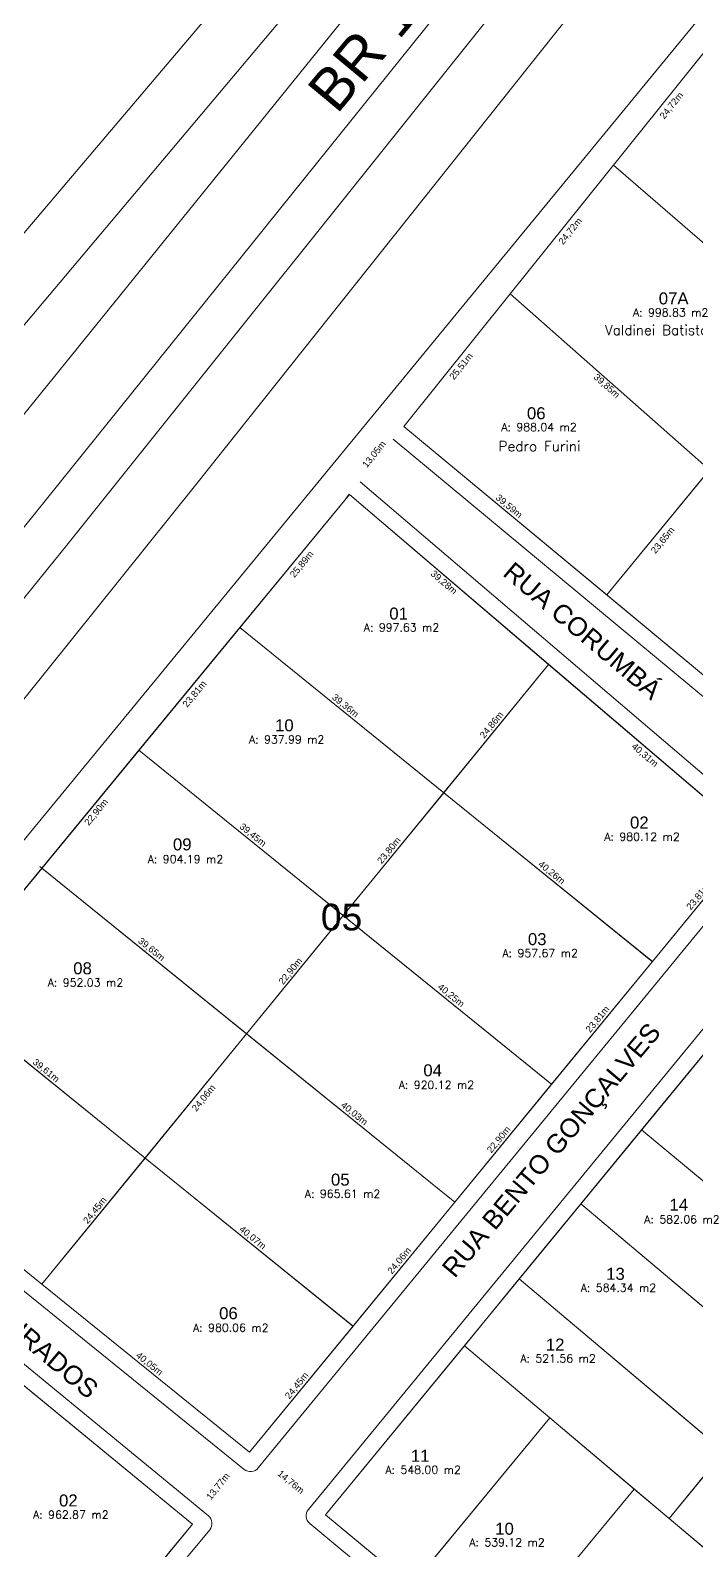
# Model space of a CAD drawing. Header units: metres. Extents: x 3808 to 8215, y 2374 to 6187.
# Drawn here: x 7565.6 to 7665.5, y 5269.4 to 5497.3 of the extents above; entities that cross this region are included whole.
import ezdxf
from ezdxf.enums import TextEntityAlignment as Align

# ---------------------------------------------------------------- set-up
doc = ezdxf.new("R2010")
doc.units = ezdxf.units.M
for name, color, linetype in [('0 - Cotas', 7, 'Continuous'), ('0 - MEIO FIO 2', 251, 'Continuous'), ('Cadastrado', 1, 'Continuous'), ('ESPECARQ', 7, 'Continuous'), ('Lotes_Existentes', 7, 'Continuous'), ('nlote', 7, 'Continuous'), ('NOME RUA', 7, 'Continuous'), ('n°quadra', 7, 'Continuous'), ('UNIDADE', 7, 'Continuous'), ('vista', 7, 'Continuous')]:
    doc.layers.add(name, color=color, linetype=linetype)
doc.layers.add('Lotes_Boundary', color=7, linetype='Continuous', lineweight=30)
doc.layers.add('MEIO_FIO', color=252, linetype='Continuous', lineweight=0)
doc.layers.get('UNIDADE').off()
doc.styles.add('Arial', font='arial.ttf')
doc.styles.add('pedro', font='arial.ttf', dxfattribs={"height": 3})
doc.styles.add('REGUA100', font='arial.ttf')
doc.styles.add('REGUA60', font='romans.shx', dxfattribs={"width": 1.4})
doc.dimstyles.new('Copy(2) of ISO-25', dxfattribs={"dimtxt": 1, "dimasz": 2.5, "dimexe": 1.25, "dimexo": 0.625, "dimgap": 0.2, "dimtad": 1, "dimtoh": 1, "dimlfac": 1, "dimzin": 1, "dimtxsty": 'Arial', "dimblk": 'NONE', "dimcen": 0, "dimse1": 1, "dimse2": 1, "dimsd1": 1, "dimsd2": 1, "dimclrt": 256, "dimaunit": 1, "dimadec": 3, "dimazin": 0, "dimtfac": 1, "dimtmove": 0, "dimatfit": 3, "dimldrblk": 'NONE', "dimfxl": 1, "dimtolj": 1, "dimtzin": 0, "dimarcsym": 0})

# ---------------------------------------------------------------- blocks, each defined once
blk = doc.blocks.new('INDUNI1')
at = {"color": 0, "lineweight": 0, "style": 'REGUA100', "width": 1.4, "flags": 8}
for tag, p in [('NOME1', (0, 0)), ('NOME2', (0, -4.29))]:
    blk.add_attdef(tag, text='', height=2.5, dxfattribs=at).set_placement(p, align=Align.CENTER)
at = {"layer": 'ESPECARQ', "color": 3, "lineweight": 0, "style": 'REGUA60', "width": 1.4}
blk.add_attdef('AREA', text='', height=25, dxfattribs=at).set_placement((0, -7.81), align=Align.CENTER)
at = {"layer": 'ESPECARQ', "lineweight": 0, "style": 'REGUA60', "width": 1.4, "flags": 8}
for tag, p in [('REVPAR', (0, -12.81)), ('PISO', (0, -10.31)), ('PEDIR', (0, -15.31))]:
    blk.add_attdef(tag, text='', height=1.5, dxfattribs=at).set_placement(p, align=Align.CENTER)
blk = doc.blocks.new('*D11569')
at = {"layer": 'Defpoints', "color": 0, "transparency": 16777216}
for p in [(7598, 5346.86), (7582.77, 5328.23), (7584.28, 5326.99)]:
    blk.add_point(p, dxfattribs=at)
at = {"layer": '0 - Cotas', "lineweight": 5, "transparency": 16777216, "insert": (7591.6, 5337.2), "char_height": 1, "attachment_point": 5, "rotation": 50.7315, "style": 'Arial'}
blk.add_mtext('\\A1;24,06m', dxfattribs=at)
blk = doc.blocks.new('_None')
blk = doc.blocks.new('*D11571')
at = {"layer": 'Defpoints', "color": 0, "transparency": 16777216}
for p in [(7621.57, 5437.93), (7613.4, 5427.76), (7613.4, 5427.76)]:
    blk.add_point(p, dxfattribs=at)
at = {"layer": '0 - Cotas', "lineweight": 5, "transparency": 16777216, "insert": (7617.17, 5433.73), "char_height": 1, "attachment_point": 5, "rotation": 51.2328, "style": 'Arial'}
blk.add_mtext('\\A1;13,05m', dxfattribs=at)
blk = doc.blocks.new('*D11572')
at = {"layer": 'Defpoints', "color": 0, "transparency": 16777216}
for p in [(7598.43, 5284.11), (7598.69, 5283.9), (7589.89, 5273.31)]:
    blk.add_point(p, dxfattribs=at)
at = {"layer": '0 - Cotas', "lineweight": 5, "transparency": 16777216, "insert": (7593.76, 5278.96), "char_height": 1, "attachment_point": 5, "rotation": 51.6625, "style": 'Arial'}
blk.add_mtext('\\A1;13,77m', dxfattribs=at)
blk = doc.blocks.new('*D11598')
at = {"layer": 'Defpoints', "color": 0, "transparency": 16777216}
for p in [(7613.92, 5303.03), (7613.94, 5303.02), (7598.43, 5284.11)]:
    blk.add_point(p, dxfattribs=at)
at = {"layer": '0 - Cotas', "lineweight": 5, "transparency": 16777216, "insert": (7605.57, 5294.07), "char_height": 1, "attachment_point": 5, "rotation": 50.6836, "style": 'Arial'}
blk.add_mtext('\\A1;24,45m', dxfattribs=at)
blk = doc.blocks.new('*D11599')
at = {"layer": 'Defpoints', "color": 0, "transparency": 16777216}
for p in [(7582.77, 5328.23), (7582.77, 5328.23), (7613.92, 5303.03)]:
    blk.add_point(p, dxfattribs=at)
at = {"layer": '0 - Cotas', "lineweight": 5, "transparency": 16777216, "insert": (7598.86, 5316.24), "char_height": 1, "attachment_point": 5, "rotation": 321.035, "style": 'Arial'}
blk.add_mtext('\\A1;40,07m', dxfattribs=at)
blk = doc.blocks.new('*D11600')
at = {"layer": 'Defpoints', "color": 0, "transparency": 16777216}
for p in [(7582.77, 5328.23), (7567.37, 5309.23), (7567.43, 5309.18)]:
    blk.add_point(p, dxfattribs=at)
at = {"layer": '0 - Cotas', "lineweight": 5, "transparency": 16777216, "insert": (7575.29, 5320.35), "char_height": 1, "attachment_point": 5, "rotation": 51.1536, "style": 'Arial'}
blk.add_mtext('\\A1;24,45m', dxfattribs=at)
blk = doc.blocks.new('*D11601')
at = {"layer": 'Defpoints', "color": 0, "transparency": 16777216}
for p in [(7567.29, 5309.3), (7598.43, 5284.11), (7598.43, 5284.11)]:
    blk.add_point(p, dxfattribs=at)
at = {"layer": '0 - Cotas', "lineweight": 5, "transparency": 16777216, "insert": (7583.36, 5297.32), "char_height": 1, "attachment_point": 5, "rotation": 321.035, "style": 'Arial'}
blk.add_mtext('\\A1;40,05m', dxfattribs=at)
blk = doc.blocks.new('*D11602')
at = {"layer": 'Defpoints', "color": 0, "transparency": 16777216}
for p in [(7536.42, 5334.26), (7567.29, 5309.3), (7567.29, 5309.3)]:
    blk.add_point(p, dxfattribs=at)
at = {"layer": '0 - Cotas', "lineweight": 5, "transparency": 16777216, "insert": (7553.77, 5321.26), "char_height": 1, "attachment_point": 5, "rotation": 321.035, "style": 'Arial'}
blk.add_mtext('\\A1;39,69m', dxfattribs=at)
blk = doc.blocks.new('*D11604')
at = {"layer": 'Defpoints', "color": 0, "transparency": 16777216}
for p in [(7551.97, 5353.14), (7582.77, 5328.23), (7582.77, 5328.23)]:
    blk.add_point(p, dxfattribs=at)
at = {"layer": '0 - Cotas', "lineweight": 5, "transparency": 16777216, "insert": (7567.87, 5341.3), "char_height": 1, "attachment_point": 5, "rotation": 321.035, "style": 'Arial'}
blk.add_mtext('\\A1;39,61m', dxfattribs=at)
blk = doc.blocks.new('*D11605')
at = {"layer": 'Defpoints', "color": 0, "transparency": 16777216}
for p in [(7567.26, 5371.71), (7568.56, 5370.64), (7551.97, 5353.14)]:
    blk.add_point(p, dxfattribs=at)
at = {"layer": '0 - Cotas', "lineweight": 5, "transparency": 16777216, "insert": (7561.25, 5363.02), "char_height": 1, "attachment_point": 5, "rotation": 50.5323, "style": 'Arial'}
blk.add_mtext('\\A1;24,06m', dxfattribs=at)
blk = doc.blocks.new('*D11606')
at = {"layer": 'Defpoints', "color": 0, "transparency": 16777216}
for p in [(7581.82, 5389.39), (7583.24, 5388.22), (7567.26, 5371.71)]:
    blk.add_point(p, dxfattribs=at)
at = {"layer": '0 - Cotas', "lineweight": 5, "transparency": 16777216, "insert": (7575.48, 5380.06), "char_height": 1, "attachment_point": 5, "rotation": 50.5323, "style": 'Arial'}
blk.add_mtext('\\A1;22,90m', dxfattribs=at)
blk = doc.blocks.new('*D11607')
at = {"layer": 'Defpoints', "color": 0, "transparency": 16777216}
for p in [(7596.95, 5407.77), (7598.47, 5406.51), (7581.82, 5389.39)]:
    blk.add_point(p, dxfattribs=at)
at = {"layer": '0 - Cotas', "lineweight": 5, "transparency": 16777216, "insert": (7590.24, 5397.78), "char_height": 1, "attachment_point": 5, "rotation": 50.5323, "style": 'Arial'}
blk.add_mtext('\\A1;23,81m', dxfattribs=at)
blk = doc.blocks.new('*D11608')
at = {"layer": 'Defpoints', "color": 0, "transparency": 16777216}
for p in [(7613.4, 5427.76), (7614.96, 5426.47), (7596.95, 5407.77)]:
    blk.add_point(p, dxfattribs=at)
at = {"layer": '0 - Cotas', "lineweight": 5, "transparency": 16777216, "insert": (7606.32, 5417.23), "char_height": 1, "attachment_point": 5, "rotation": 50.5573, "style": 'Arial'}
blk.add_mtext('\\A1;25,89m', dxfattribs=at)
blk = doc.blocks.new('*D11609')
at = {"layer": 'Defpoints', "color": 0, "transparency": 16777216}
for p in [(7613.41, 5427.75), (7642.18, 5400.96), (7643.29, 5402.26)]:
    blk.add_point(p, dxfattribs=at)
at = {"layer": '0 - Cotas', "lineweight": 5, "transparency": 16777216, "insert": (7627.54, 5414.5), "char_height": 1, "attachment_point": 5, "rotation": 319.536, "style": 'Arial'}
blk.add_mtext('\\A1;39,28m', dxfattribs=at)
blk = doc.blocks.new('*D11610')
at = {"layer": 'Defpoints', "color": 0, "transparency": 16777216}
for p in [(7643.29, 5402.26), (7627.56, 5383.01), (7627.56, 5383.01)]:
    blk.add_point(p, dxfattribs=at)
at = {"layer": '0 - Cotas', "lineweight": 5, "transparency": 16777216, "insert": (7634.8, 5393.14), "char_height": 1, "attachment_point": 5, "rotation": 50.7315, "style": 'Arial'}
blk.add_mtext('\\A1;24,86m', dxfattribs=at)
blk = doc.blocks.new('*D11611')
at = {"layer": 'Defpoints', "color": 0, "transparency": 16777216}
for p in [(7596.95, 5407.77), (7627.56, 5383.01), (7627.56, 5383.01)]:
    blk.add_point(p, dxfattribs=at)
at = {"layer": '0 - Cotas', "lineweight": 5, "transparency": 16777216, "insert": (7612.76, 5396.01), "char_height": 1, "attachment_point": 5, "rotation": 321.035, "style": 'Arial'}
blk.add_mtext('\\A1;39,36m', dxfattribs=at)
blk = doc.blocks.new('*D11612')
at = {"layer": 'Defpoints', "color": 0, "transparency": 16777216}
for p in [(7581.82, 5389.39), (7612.49, 5364.58), (7612.49, 5364.58)]:
    blk.add_point(p, dxfattribs=at)
at = {"layer": '0 - Cotas', "lineweight": 5, "transparency": 16777216, "insert": (7598.89, 5376.62), "char_height": 1, "attachment_point": 5, "rotation": 321.035, "style": 'Arial'}
blk.add_mtext('\\A1;39,45m', dxfattribs=at)
blk = doc.blocks.new('*D11613')
at = {"layer": 'Defpoints', "color": 0, "transparency": 16777216}
for p in [(7627.56, 5383.01), (7627.56, 5383.01), (7612.49, 5364.58)]:
    blk.add_point(p, dxfattribs=at)
at = {"layer": '0 - Cotas', "lineweight": 5, "transparency": 16777216, "insert": (7619.4, 5374.31), "char_height": 1, "attachment_point": 5, "rotation": 50.7315, "style": 'Arial'}
blk.add_mtext('\\A1;23,80m', dxfattribs=at)
blk = doc.blocks.new('*D11614')
at = {"layer": 'Defpoints', "color": 0, "transparency": 16777216}
for p in [(7612.44, 5364.62), (7612.49, 5364.58), (7598.09, 5346.78)]:
    blk.add_point(p, dxfattribs=at)
at = {"layer": '0 - Cotas', "lineweight": 5, "transparency": 16777216, "insert": (7604.62, 5356.22), "char_height": 1, "attachment_point": 5, "rotation": 51.0469, "style": 'Arial'}
blk.add_mtext('\\A1;22,90m', dxfattribs=at)
blk = doc.blocks.new('*D11615')
at = {"layer": 'Defpoints', "color": 0, "transparency": 16777216}
for p in [(7567.26, 5371.71), (7598.09, 5346.78), (7598.09, 5346.78)]:
    blk.add_point(p, dxfattribs=at)
at = {"layer": '0 - Cotas', "lineweight": 5, "transparency": 16777216, "insert": (7583.68, 5359.47), "char_height": 1, "attachment_point": 5, "rotation": 321.035, "style": 'Arial'}
blk.add_mtext('\\A1;39,65m', dxfattribs=at)
blk = doc.blocks.new('*D11616')
at = {"layer": 'Defpoints', "color": 0, "transparency": 16777216}
for p in [(7598.09, 5346.78), (7629.22, 5321.6), (7629.22, 5321.6)]:
    blk.add_point(p, dxfattribs=at)
at = {"layer": '0 - Cotas', "lineweight": 5, "transparency": 16777216, "insert": (7614.11, 5334.85), "char_height": 1, "attachment_point": 5, "rotation": 321.035, "style": 'Arial'}
blk.add_mtext('\\A1;40,03m', dxfattribs=at)
blk = doc.blocks.new('*D11617')
at = {"layer": 'Defpoints', "color": 0, "transparency": 16777216}
for p in [(7612.49, 5364.58), (7643.79, 5339.27), (7643.79, 5339.27)]:
    blk.add_point(p, dxfattribs=at)
at = {"layer": '0 - Cotas', "lineweight": 5, "transparency": 16777216, "insert": (7628.62, 5352.57), "char_height": 1, "attachment_point": 5, "rotation": 321.035, "style": 'Arial'}
blk.add_mtext('\\A1;40,25m', dxfattribs=at)
blk = doc.blocks.new('*D11618')
at = {"layer": 'Defpoints', "color": 0, "transparency": 16777216}
for p in [(7643.75, 5339.3), (7643.75, 5339.3), (7629.22, 5321.6)]:
    blk.add_point(p, dxfattribs=at)
at = {"layer": '0 - Cotas', "lineweight": 5, "transparency": 16777216, "insert": (7635.87, 5330.96), "char_height": 1, "attachment_point": 5, "rotation": 50.6101, "style": 'Arial'}
blk.add_mtext('\\A1;22,90m', dxfattribs=at)
blk = doc.blocks.new('*D11619')
at = {"layer": 'Defpoints', "color": 0, "transparency": 16777216}
for p in [(7627.56, 5383.01), (7658.86, 5357.7), (7658.86, 5357.7)]:
    blk.add_point(p, dxfattribs=at)
at = {"layer": '0 - Cotas', "lineweight": 5, "transparency": 16777216, "insert": (7643.71, 5370.98), "char_height": 1, "attachment_point": 5, "rotation": 321.035, "style": 'Arial'}
blk.add_mtext('\\A1;40,26m', dxfattribs=at)
blk = doc.blocks.new('*D11620')
at = {"layer": 'Defpoints', "color": 0, "transparency": 16777216}
for p in [(7658.86, 5357.7), (7658.86, 5357.7), (7643.75, 5339.3)]:
    blk.add_point(p, dxfattribs=at)
at = {"layer": '0 - Cotas', "lineweight": 5, "transparency": 16777216, "insert": (7650.69, 5349.01), "char_height": 1, "attachment_point": 5, "rotation": 50.6101, "style": 'Arial'}
blk.add_mtext('\\A1;23,81m', dxfattribs=at)
blk = doc.blocks.new('*D11621')
at = {"layer": 'Defpoints', "color": 0, "transparency": 16777216}
for p in [(7673.96, 5376.1), (7673.96, 5376.1), (7658.86, 5357.7)]:
    blk.add_point(p, dxfattribs=at)
at = {"layer": '0 - Cotas', "lineweight": 5, "transparency": 16777216, "insert": (7665.79, 5367.41), "char_height": 1, "attachment_point": 5, "rotation": 50.6101, "style": 'Arial'}
blk.add_mtext('\\A1;23,81m', dxfattribs=at)
blk = doc.blocks.new('*D11622')
at = {"layer": 'Defpoints', "color": 0, "transparency": 16777216}
for p in [(7643.29, 5402.26), (7673.96, 5376.1), (7672.77, 5374.7)]:
    blk.add_point(p, dxfattribs=at)
at = {"layer": '0 - Cotas', "lineweight": 5, "transparency": 16777216, "insert": (7657.69, 5388.61), "char_height": 1, "attachment_point": 5, "rotation": 319.536, "style": 'Arial'}
blk.add_mtext('\\A1;40,31m', dxfattribs=at)
blk = doc.blocks.new('*D11623')
at = {"layer": 'Defpoints', "color": 0, "transparency": 16777216}
for p in [(7629.22, 5321.6), (7629.22, 5321.6), (7613.95, 5303.01)]:
    blk.add_point(p, dxfattribs=at)
at = {"layer": '0 - Cotas', "lineweight": 5, "transparency": 16777216, "insert": (7620.96, 5312.81), "char_height": 1, "attachment_point": 5, "rotation": 50.6101, "style": 'Arial'}
blk.add_mtext('\\A1;24,06m', dxfattribs=at)
blk = doc.blocks.new('*D11624')
at = {"layer": 'Defpoints', "color": 0, "transparency": 16777216}
for p in [(7598.43, 5284.11), (7609.58, 5274.43), (7609.82, 5274.72)]:
    blk.add_point(p, dxfattribs=at)
at = {"layer": '0 - Cotas', "lineweight": 5, "transparency": 16777216, "insert": (7604.59, 5279.59), "char_height": 1, "attachment_point": 5, "rotation": 320.5073, "style": 'Arial'}
blk.add_mtext('\\A1;14,76m', dxfattribs=at)
blk = doc.blocks.new('*D11636')
at = {"layer": 'Defpoints', "color": 0, "transparency": 16777216}
for p in [(7652.02, 5412.67), (7682.5, 5387.37), (7682.5, 5387.37)]:
    blk.add_point(p, dxfattribs=at)
at = {"layer": '0 - Cotas', "lineweight": 5, "transparency": 16777216, "insert": (7668.4, 5400.11), "char_height": 1, "attachment_point": 5, "rotation": 320.3118, "style": 'Arial'}
blk.add_mtext('\\A1;39,61m', dxfattribs=at)
blk = doc.blocks.new('*D11637')
at = {"layer": 'Defpoints', "color": 0, "transparency": 16777216}
for p in [(7621.57, 5437.93), (7652.04, 5412.65), (7652.04, 5412.65)]:
    blk.add_point(p, dxfattribs=at)
at = {"layer": '0 - Cotas', "lineweight": 5, "transparency": 16777216, "insert": (7637.31, 5425.92), "char_height": 1, "attachment_point": 5, "rotation": 320.3118, "style": 'Arial'}
blk.add_mtext('\\A1;39,59m', dxfattribs=at)
blk = doc.blocks.new('*D11638')
at = {"layer": 'Defpoints', "color": 0, "transparency": 16777216}
for p in [(7637.54, 5457.82), (7639.05, 5456.61), (7621.57, 5437.93)]:
    blk.add_point(p, dxfattribs=at)
at = {"layer": '0 - Cotas', "lineweight": 5, "transparency": 16777216, "insert": (7630.23, 5446.91), "char_height": 1, "attachment_point": 5, "rotation": 51.2328, "style": 'Arial'}
blk.add_mtext('\\A1;25,51m', dxfattribs=at)
blk = doc.blocks.new('*D11639')
at = {"layer": 'Defpoints', "color": 0, "transparency": 16777216}
for p in [(7653.02, 5477.1), (7654.58, 5475.84), (7637.54, 5457.82)]:
    blk.add_point(p, dxfattribs=at)
at = {"layer": '0 - Cotas', "lineweight": 5, "transparency": 16777216, "insert": (7646.6, 5467.18), "char_height": 1, "attachment_point": 5, "rotation": 51.2328, "style": 'Arial'}
blk.add_mtext('\\A1;24,72m', dxfattribs=at)
blk = doc.blocks.new('*D11640')
at = {"layer": 'Defpoints', "color": 0, "transparency": 16777216}
for p in [(7668.5, 5496.37), (7670.09, 5495.08), (7653.02, 5477.1)]:
    blk.add_point(p, dxfattribs=at)
at = {"layer": '0 - Cotas', "lineweight": 5, "transparency": 16777216, "insert": (7661.78, 5486.02), "char_height": 1, "attachment_point": 5, "rotation": 51.2328, "style": 'Arial'}
blk.add_mtext('\\A1;24,72m', dxfattribs=at)
blk = doc.blocks.new('*D11645')
at = {"layer": 'Defpoints', "color": 0, "transparency": 16777216}
for p in [(7667.01, 5430.95), (7668.68, 5429.59), (7652.02, 5412.67)]:
    blk.add_point(p, dxfattribs=at)
at = {"layer": '0 - Cotas', "lineweight": 5, "transparency": 16777216, "insert": (7660.47, 5420.83), "char_height": 1, "attachment_point": 5, "rotation": 50.6569, "style": 'Arial'}
blk.add_mtext('\\A1;23,65m', dxfattribs=at)
blk = doc.blocks.new('*D11647')
at = {"layer": 'Defpoints', "color": 0, "transparency": 16777216}
for p in [(7637.54, 5457.82), (7666.32, 5430.21), (7667.41, 5431.44)]:
    blk.add_point(p, dxfattribs=at)
at = {"layer": '0 - Cotas', "lineweight": 5, "transparency": 16777216, "insert": (7651.97, 5443.96), "char_height": 1, "attachment_point": 5, "rotation": 318.5422, "style": 'Arial'}
blk.add_mtext('\\A1;39,85m', dxfattribs=at)
blk = doc.blocks.new('*D11652')
at = {"layer": 'Defpoints', "color": 0, "transparency": 16777216}
for p in [(7653.02, 5477.1), (7683.35, 5450.89), (7683.35, 5450.89)]:
    blk.add_point(p, dxfattribs=at)
at = {"layer": '0 - Cotas', "lineweight": 5, "transparency": 16777216, "insert": (7668.71, 5464.6), "char_height": 1, "attachment_point": 5, "rotation": 319.1683, "style": 'Arial'}
blk.add_mtext('\\A1;40,09m', dxfattribs=at)

msp = doc.modelspace()

# ---------------------------------------------------------------- linework, layer by layer
at = {"layer": '0 - MEIO FIO 2', "lineweight": 5}
for p, q in [((7474.43, 5310.942), (7696.671, 5586.943)), ((7571.045, 5420.15), (7703.991, 5586.329)), ((7590.346, 5429.121), (7714.055, 5584.621)), ((7457.224, 5307.12), (7653.689, 5549.94)), ((7433.471, 5312.261), (7623.953, 5537.043)), ((7445.019, 5311.174), (7634.85, 5536.615)), ((7488.791, 5302.866), (7590.346, 5429.121)), ((7483.519, 5312.296), (7571.045, 5420.15))]:
    msp.add_line(p, q, dxfattribs=at)
at = {"layer": 'Lotes_Boundary', "lineweight": 5, "flags": 128}
for points in [[(7637.544, 5457.825), (7621.57, 5437.935), (7652.02, 5412.666), (7667.012, 5430.955), (7667.41, 5431.44)], [(7667.012, 5430.955), (7667.41, 5431.44), (7637.544, 5457.825), (7621.57, 5437.935), (7652.02, 5412.666)], [(7667.012, 5430.955), (7652.02, 5412.666), (7682.502, 5387.37), (7697.6, 5405.427)], [(7613.407, 5427.752), (7596.952, 5407.767), (7627.557, 5383.014), (7643.292, 5402.26)], [(7643.292, 5402.26), (7613.407, 5427.752), (7596.952, 5407.767), (7627.557, 5383.014)], [(7596.952, 5407.767), (7581.82, 5389.389), (7612.49, 5364.584), (7627.557, 5383.014)], [(7643.292, 5402.26), (7627.557, 5383.014), (7658.857, 5357.699), (7673.964, 5376.097)], [(7581.82, 5389.389), (7567.264, 5371.711), (7597.995, 5346.856), (7612.49, 5364.584)], [(7627.557, 5383.014), (7612.49, 5364.584), (7643.751, 5339.301), (7658.857, 5357.699)], [(7597.995, 5346.856), (7567.264, 5371.711), (7551.969, 5353.135), (7582.766, 5328.227)], [(7612.49, 5364.584), (7597.995, 5346.856), (7629.219, 5321.603), (7643.751, 5339.301)], [(7582.766, 5328.227), (7551.969, 5353.135), (7536.425, 5334.257), (7567.288, 5309.296)], [(7597.995, 5346.856), (7582.766, 5328.227), (7613.949, 5303.007), (7629.219, 5321.603)], [(7666.706, 5343.985), (7657.242, 5332.461), (7688.095, 5306.875), (7697.542, 5318.446), (7692.278, 5322.806)], [(7657.242, 5332.461), (7648.138, 5321.375), (7678.807, 5295.5), (7688.095, 5306.875)], [(7582.766, 5328.227), (7567.288, 5309.296), (7598.431, 5284.108), (7613.949, 5303.007)], [(7648.138, 5321.375), (7638.9, 5310.126), (7669.601, 5284.224), (7678.807, 5295.5)], [(7638.9, 5310.126), (7630.663, 5300.096), (7643.495, 5289.269), (7656.138, 5278.602), (7661.392, 5274.17), (7669.601, 5284.224)], [(7643.495, 5289.269), (7630.663, 5300.096), (7609.823, 5274.72), (7622.669, 5264.093)], [(7558.881, 5298.77), (7543.627, 5280.361), (7574.52, 5254.761), (7589.89, 5273.308)], [(7656.138, 5278.602), (7643.495, 5289.269), (7622.669, 5264.093), (7635.414, 5253.55)], [(7669.601, 5284.224), (7661.392, 5274.17), (7691.863, 5248.46), (7700.148, 5258.451)], [(7667.317, 5269.17), (7661.392, 5274.17), (7656.138, 5278.602), (7635.414, 5253.55), (7646.683, 5244.227)]]:
    msp.add_lwpolyline(points, close=True, dxfattribs=at)
at = {"layer": 'Lotes_Existentes', "lineweight": 5}
for p, q in [((7637.544, 5457.825), (7668.495, 5496.366)), ((7652.02, 5412.666), (7711.989, 5485.821)), ((7653.019, 5477.095), (7683.35, 5450.885)), ((7621.57, 5437.935), (7637.544, 5457.825)), ((7637.544, 5457.825), (7667.407, 5431.443)), ((7682.502, 5387.369), (7621.57, 5437.935)), ((7612.82, 5427.039), (7613.398, 5427.759)), ((7661.392, 5274.17), (7691.863, 5248.46))]:
    msp.add_line(p, q, dxfattribs=at)
at = {"layer": 'Lotes_Existentes', "linetype": 'Continuous', "lineweight": 5}
for p, q in [((7536.425, 5334.257), (7613.407, 5427.752)), ((7613.407, 5427.752), (7673.964, 5376.097)), ((7658.894, 5357.67), (7596.952, 5407.767)), ((7643.292, 5402.26), (7567.288, 5309.296)), ((7643.787, 5339.272), (7581.82, 5389.389)), ((7673.964, 5376.097), (7598.431, 5284.108)), ((7629.219, 5321.603), (7566.968, 5371.95)), ((7609.823, 5274.72), (7686.085, 5367.582)), ((7613.925, 5303.027), (7551.969, 5353.135)), ((7598.431, 5284.108), (7536.425, 5334.257)), ((7657.242, 5332.461), (7719.03, 5281.222)), ((7528.05, 5324.087), (7589.89, 5273.308)), ((7648.138, 5321.375), (7709.549, 5269.563)), ((7697.542, 5318.446), (7661.392, 5274.17)), ((7638.9, 5310.126), (7700.148, 5258.451)), ((7630.663, 5300.096), (7661.392, 5274.17)), ((7643.495, 5289.269), (7622.669, 5264.093)), ((7656.138, 5278.602), (7635.414, 5253.55)), ((7589.89, 5273.308), (7513.042, 5180.571)), ((7671.398, 5223.781), (7609.823, 5274.72))]:
    msp.add_line(p, q, dxfattribs=at)
at = {"layer": 'MEIO_FIO', "lineweight": 5}
for p, q in [((7225.079, 4962.93), (7876.427, 5755.285)), ((7681.672, 5384.809), (7619.974, 5436.011)), ((7615.029, 5429.654), (7676.333, 5377.362)), ((7676.519, 5375.269), (7599.733, 5281.755)), ((7607.259, 5275.536), (7684.999, 5370.198)), ((7597.631, 5281.54), (7534.853, 5332.314)), ((7529.637, 5326.019), (7592.253, 5274.603)), ((7670.574, 5221.219), (7607.462, 5273.429)), ((7592.456, 5272.486), (7514.331, 5178.207))]:
    msp.add_line(p, q, dxfattribs=at)
for centre, start, end in [((7598.574, 5282.707), 231.035, 320.61009), ((7608.418, 5274.584), 140.60591, 230.40025), ((7591.301, 5273.443), 320.3529, 50.60961)]:
    msp.add_arc(centre, 1.5, start, end, dxfattribs=at)

# ---------------------------------------------------------------- block references
at = {"layer": 'UNIDADE', "lineweight": 5}
ref = msp.add_blockref('INDUNI1', (7661.601, 5460.672), dxfattribs=dict(at, xscale=0.8, yscale=0.8, zscale=0.5))
ref.add_attrib('AREA', 'A: 998.83 m2', dxfattribs={"layer": 'ESPECARQ', "lineweight": 0, "height": 1.2, "style": 'REGUA60'}).set_placement((7661.601, 5454.421), align=Align.CENTER)
ref = msp.add_blockref('INDUNI1', (7641.852, 5443.494), dxfattribs=dict(at, xscale=0.8, yscale=0.8, zscale=0.5))
ref.add_attrib('AREA', 'A: 988.04 m2', dxfattribs={"layer": 'ESPECARQ', "lineweight": 0, "height": 1.2, "style": 'REGUA60'}).set_placement((7641.852, 5437.244), align=Align.CENTER)
ref = msp.add_blockref('INDUNI1', (7621.225, 5413.454), dxfattribs=dict(at, xscale=0.8, yscale=0.8, zscale=0.5))
ref.add_attrib('AREA', 'A: 997.63 m2', dxfattribs={"layer": 'ESPECARQ', "lineweight": 0, "height": 1.2, "style": 'REGUA60'}).set_placement((7621.225, 5407.203), align=Align.CENTER)
ref = msp.add_blockref('INDUNI1', (7603.995, 5396.659), dxfattribs=dict(at, xscale=0.8, yscale=0.8, zscale=0.5))
ref.add_attrib('AREA', 'A: 937.99 m2', dxfattribs={"layer": 'ESPECARQ', "lineweight": 0, "height": 1.2, "style": 'REGUA60'}).set_placement((7603.995, 5390.409), align=Align.CENTER)
ref = msp.add_blockref('INDUNI1', (7657.306, 5382.07), dxfattribs=dict(at, xscale=0.8, yscale=0.8, zscale=0.5))
ref.add_attrib('AREA', 'A: 980.12 m2', dxfattribs={"layer": 'ESPECARQ', "lineweight": 0, "height": 1.2, "style": 'REGUA60'}).set_placement((7657.306, 5375.819), align=Align.CENTER)
ref = msp.add_blockref('INDUNI1', (7588.817, 5378.707), dxfattribs=dict(at, xscale=0.8, yscale=0.8, zscale=0.5))
ref.add_attrib('AREA', 'A: 904.19 m2', dxfattribs={"layer": 'ESPECARQ', "lineweight": 0, "height": 1.2, "style": 'REGUA60'}).set_placement((7588.817, 5372.456), align=Align.CENTER)
ref = msp.add_blockref('INDUNI1', (7642.025, 5364.622), dxfattribs=dict(at, xscale=0.8, yscale=0.8, zscale=0.5))
ref.add_attrib('AREA', 'A: 957.67 m2', dxfattribs={"layer": 'ESPECARQ', "lineweight": 0, "height": 1.2, "style": 'REGUA60'}).set_placement((7642.025, 5358.371), align=Align.CENTER)
ref = msp.add_blockref('INDUNI1', (7573.814, 5360.189), dxfattribs=dict(at, xscale=0.8, yscale=0.8, zscale=0.5))
ref.add_attrib('AREA', 'A: 952.03 m2', dxfattribs={"layer": 'ESPECARQ', "lineweight": 0, "height": 1.2, "style": 'REGUA60'}).set_placement((7573.814, 5353.938), align=Align.CENTER)
ref = msp.add_blockref('INDUNI1', (7626.462, 5344.851), dxfattribs=dict(at, xscale=0.8, yscale=0.8, zscale=0.5))
ref.add_attrib('AREA', 'A: 920.12 m2', dxfattribs={"layer": 'ESPECARQ', "lineweight": 0, "height": 1.2, "style": 'REGUA60'}).set_placement((7626.462, 5338.6), align=Align.CENTER)
ref = msp.add_blockref('INDUNI1', (7612.38, 5328.528), dxfattribs=dict(at, xscale=0.8, yscale=0.8, zscale=0.5))
ref.add_attrib('AREA', 'A: 965.61 m2', dxfattribs={"layer": 'ESPECARQ', "lineweight": 0, "height": 1.2, "style": 'REGUA60'}).set_placement((7612.38, 5322.277), align=Align.CENTER)
ref = msp.add_blockref('INDUNI1', (7663.295, 5324.687), dxfattribs=dict(at, xscale=0.8, yscale=0.8, zscale=0.5))
ref.add_attrib('AREA', 'A: 582.06 m2', dxfattribs={"layer": 'ESPECARQ', "lineweight": 0, "height": 1.2, "style": 'REGUA60'}).set_placement((7663.295, 5318.436), align=Align.CENTER)
ref = msp.add_blockref('INDUNI1', (7653.766, 5314.436), dxfattribs=dict(at, xscale=0.8, yscale=0.8, zscale=0.5))
ref.add_attrib('AREA', 'A: 584.34 m2', dxfattribs={"layer": 'ESPECARQ', "lineweight": 0, "height": 1.2, "style": 'REGUA60'}).set_placement((7653.766, 5308.185), align=Align.CENTER)
ref = msp.add_blockref('INDUNI1', (7595.617, 5308.44), dxfattribs=dict(at, xscale=0.8, yscale=0.8, zscale=0.5))
ref.add_attrib('AREA', 'A: 980.06 m2', dxfattribs={"layer": 'ESPECARQ', "lineweight": 0, "height": 1.2, "style": 'REGUA60'}).set_placement((7595.617, 5302.189), align=Align.CENTER)
ref = msp.add_blockref('INDUNI1', (7644.708, 5303.822), dxfattribs=dict(at, xscale=0.8, yscale=0.8, zscale=0.5))
ref.add_attrib('AREA', 'A: 521.56 m2', dxfattribs={"layer": 'ESPECARQ', "lineweight": 0, "height": 1.2, "style": 'REGUA60'}).set_placement((7644.708, 5297.571), align=Align.CENTER)
ref = msp.add_blockref('INDUNI1', (7624.467, 5287.139), dxfattribs=dict(at, xscale=0.8, yscale=0.8, zscale=0.5))
ref.add_attrib('AREA', 'A: 548.00 m2', dxfattribs={"layer": 'ESPECARQ', "lineweight": 0, "height": 1.2, "style": 'REGUA60'}).set_placement((7624.467, 5280.888), align=Align.CENTER)
ref = msp.add_blockref('INDUNI1', (7571.613, 5280.408), dxfattribs=dict(at, xscale=0.8, yscale=0.8, zscale=0.5))
ref.add_attrib('AREA', 'A: 962.87 m2', dxfattribs={"layer": 'ESPECARQ', "lineweight": 0, "height": 1.2, "style": 'REGUA60'}).set_placement((7571.613, 5274.157), align=Align.CENTER)
ref = msp.add_blockref('INDUNI1', (7637.051, 5276.25), dxfattribs=dict(at, xscale=0.8, yscale=0.8, zscale=0.5))
ref.add_attrib('AREA', 'A: 539.12 m2', dxfattribs={"layer": 'ESPECARQ', "lineweight": 0, "height": 1.2, "style": 'REGUA60'}).set_placement((7637.051, 5270), align=Align.CENTER)

# ---------------------------------------------------------------- texts
at = {"layer": 'Cadastrado', "lineweight": 5, "ltscale": 100, "style": 'REGUA60'}
for s, p in [('Valdinei Batista Vieira', (7651.758, 5451.638)), ('Pedro Furini', (7635.793, 5434.223))]:
    msp.add_text(s, height=1.5, dxfattribs=at).set_placement(p)
at = {"layer": 'nlote', "lineweight": 5, "style": 'Arial'}
for s, p in [('07A', (7659.814, 5456.239)), ('06', (7640.04, 5439.017)), ('01', (7619.395, 5408.975)), ('10', (7602.252, 5392.218)), ('02', (7655.504, 5377.646)), ('09', (7586.934, 5374.367)), ('03', (7640.185, 5360.16)), ('08', (7571.979, 5355.788)), ('04', (7624.501, 5340.488)), ('05', (7610.641, 5324.094)), ('14', (7661.418, 5320.335)), ('13', (7651.925, 5309.97)), ('06', (7593.864, 5304.058)), ('12', (7642.877, 5299.354)), ('11', (7622.622, 5282.681)), ('02', (7569.849, 5275.983)), ('10', (7635.282, 5271.741))]:
    msp.add_text(s, height=1.8, dxfattribs=at).set_placement(p)
at = {"layer": 'NOME RUA', "linetype": 'Continuous', "lineweight": 5, "style": 'Arial'}
for s, rotation, p in [('RUA CORUMBÁ', 319.88114, (7636.256, 5415.687)), ('RUA BENTO GONÇALVES', 49.88114, (7629.206, 5310.092)), ('RUA DOURADOS', 319.88114, (7549.808, 5312.543))]:
    msp.add_text(s, height=2.8, rotation=rotation, dxfattribs=at).set_placement(p)
at = {"layer": 'n°quadra', "lineweight": 5, "style": 'Arial'}
msp.add_text('05', height=4, rotation=0.02799, dxfattribs=at).set_placement((7609.127, 5362.364))
at = {"layer": 'vista', "lineweight": 5, "style": 'pedro'}
msp.add_text('BR 163', height=6.24, rotation=50.23736, dxfattribs=at).set_placement((7606.737, 5488.617), align=Align.TOP_LEFT)

# ---------------------------------------------------------------- dimensions: what is measured, and where the dimension line sits
at = {"layer": '0 - Cotas', "lineweight": 5}
for base, p1, p2, angle, picture, middle in [((7670.092, 5495.083), (7653.019, 5477.095), (7668.495, 5496.366), 51.23281, '*D11640', (7662.409, 5485.516)), ((7654.5806, 5475.8415), (7637.5437, 5457.8249), (7653.0194, 5477.0953), 51.23281, '*D11639', (7647.2211, 5466.6774)), ((7683.35, 5450.885), (7653.019, 5477.095), (7683.35, 5450.885), 319.16829, '*D11652', (7668.185, 5463.99)), ((7639.051, 5456.614), (7621.57, 5437.935), (7637.544, 5457.825), 51.23281, '*D11638', (7630.858, 5446.412)), ((7666.319, 5430.211), (7637.544, 5457.825), (7667.407, 5431.443), 318.5422, '*D11647', (7651.435, 5443.359)), ((7613.398, 5427.759), (7621.57, 5437.935), (7613.398, 5427.759), 231.23281, '*D11571', (7617.793, 5433.231)), ((7652.036, 5412.652), (7621.57, 5437.935), (7652.036, 5412.652), 320.3118, '*D11637', (7636.795, 5425.3)), ((7668.682, 5429.585), (7652.02, 5412.666), (7667.012, 5430.955), 50.65686, '*D11645', (7661.09, 5420.324)), ((7614.961, 5426.474), (7596.952, 5407.767), (7613.398, 5427.759), 50.55727, '*D11608', (7606.941, 5416.726)), ((7642.181, 5400.957), (7613.407, 5427.752), (7643.292, 5402.26), 319.53595, '*D11609', (7627.02, 5413.89)), ((7682.502, 5387.369), (7652.02, 5412.666), (7682.502, 5387.369), 320.3118, '*D11636', (7667.893, 5399.493)), ((7598.474, 5406.514), (7581.82, 5389.389), (7596.952, 5407.767), 50.53227, '*D11607', (7590.86, 5397.267)), ((7627.557, 5383.014), (7596.952, 5407.767), (7627.557, 5383.014), 321.035, '*D11611', (7612.254, 5395.39)), ((7627.557, 5383.014), (7643.292, 5402.26), (7627.557, 5383.014), 230.7315, '*D11610', (7635.425, 5392.637)), ((7672.77, 5374.697), (7643.292, 5402.26), (7673.964, 5376.097), 319.53595, '*D11622', (7657.173, 5388.001)), ((7583.24, 5388.22), (7567.264, 5371.711), (7581.82, 5389.389), 50.53227, '*D11606', (7576.101, 5379.55)), ((7612.49, 5364.584), (7581.82, 5389.389), (7612.49, 5364.584), 321.035, '*D11612', (7598.383, 5375.993)), ((7627.5573, 5383.0137), (7612.4899, 5364.5843), (7627.5573, 5383.0137), 50.7315, '*D11613', (7620.0236, 5373.799)), ((7658.857, 5357.699), (7627.557, 5383.014), (7658.857, 5357.699), 321.035, '*D11619', (7643.207, 5370.356)), ((7673.964, 5376.097), (7658.857, 5357.699), (7673.964, 5376.097), 50.61009, '*D11621', (7666.411, 5366.898)), ((7568.562, 5370.642), (7551.969, 5353.135), (7567.264, 5371.711), 50.53227, '*D11605', (7561.864, 5362.507)), ((7598.093, 5346.776), (7567.264, 5371.711), (7598.093, 5346.776), 321.035, '*D11615', (7583.173, 5358.844)), ((7612.441, 5364.624), (7598.093, 5346.776), (7612.49, 5364.584), 51.04685, '*D11614', (7605.243, 5355.72)), ((7643.787, 5339.272), (7612.49, 5364.584), (7643.787, 5339.272), 321.035, '*D11617', (7628.12, 5351.943)), ((7658.8574, 5357.699), (7643.7508, 5339.3013), (7658.8574, 5357.699), 50.61009, '*D11620', (7651.3041, 5348.5002)), ((7582.766, 5328.227), (7551.969, 5353.135), (7582.766, 5328.227), 321.035, '*D11604', (7567.367, 5340.681)), ((7584.28, 5326.989), (7597.995, 5346.856), (7582.766, 5328.227), 230.7315, '*D11569', (7592.216, 5336.697)), ((7629.219, 5321.603), (7598.093, 5346.776), (7629.219, 5321.603), 321.035, '*D11616', (7613.607, 5334.229)), ((7643.751, 5339.301), (7629.219, 5321.603), (7643.751, 5339.301), 50.61009, '*D11618', (7636.485, 5330.452)), ((7567.288, 5309.296), (7536.425, 5334.257), (7567.288, 5309.296), 321.035, '*D11602', (7553.265, 5320.637)), ((7567.366, 5309.233), (7582.766, 5328.227), (7567.428, 5309.183), 231.15356, '*D11600', (7575.916, 5319.85)), ((7582.766, 5328.227), (7613.925, 5303.027), (7582.766, 5328.227), 141.035, '*D11599', (7598.357, 5315.617)), ((7629.219, 5321.603), (7613.949, 5303.007), (7629.219, 5321.603), 50.61009, '*D11623', (7621.584, 5312.305)), ((7598.431, 5284.108), (7567.288, 5309.296), (7598.431, 5284.108), 321.035, '*D11601', (7582.859, 5296.702)), ((7613.937, 5303.017), (7598.431, 5284.108), (7613.925, 5303.027), 50.68364, '*D11598', (7606.19, 5293.558)), ((7598.692, 5283.902), (7589.89, 5273.308), (7598.431, 5284.108), 51.66253, '*D11572', (7594.388, 5278.46)), ((7609.585, 5274.43), (7598.431, 5284.108), (7609.823, 5274.72), 320.50732, '*D11624', (7604.077, 5278.969))]:
    dim = msp.add_linear_dim(base=base, p1=p1, p2=p2, angle=angle, dimstyle='Copy(2) of ISO-25', override={"dimpost": 'm'}, dxfattribs=at)
    dim.commit()
    dim.dimension.update_dxf_attribs({"geometry": picture, "text_midpoint": middle, "dimtype": 161})

doc.saveas('drawing.dxf')
